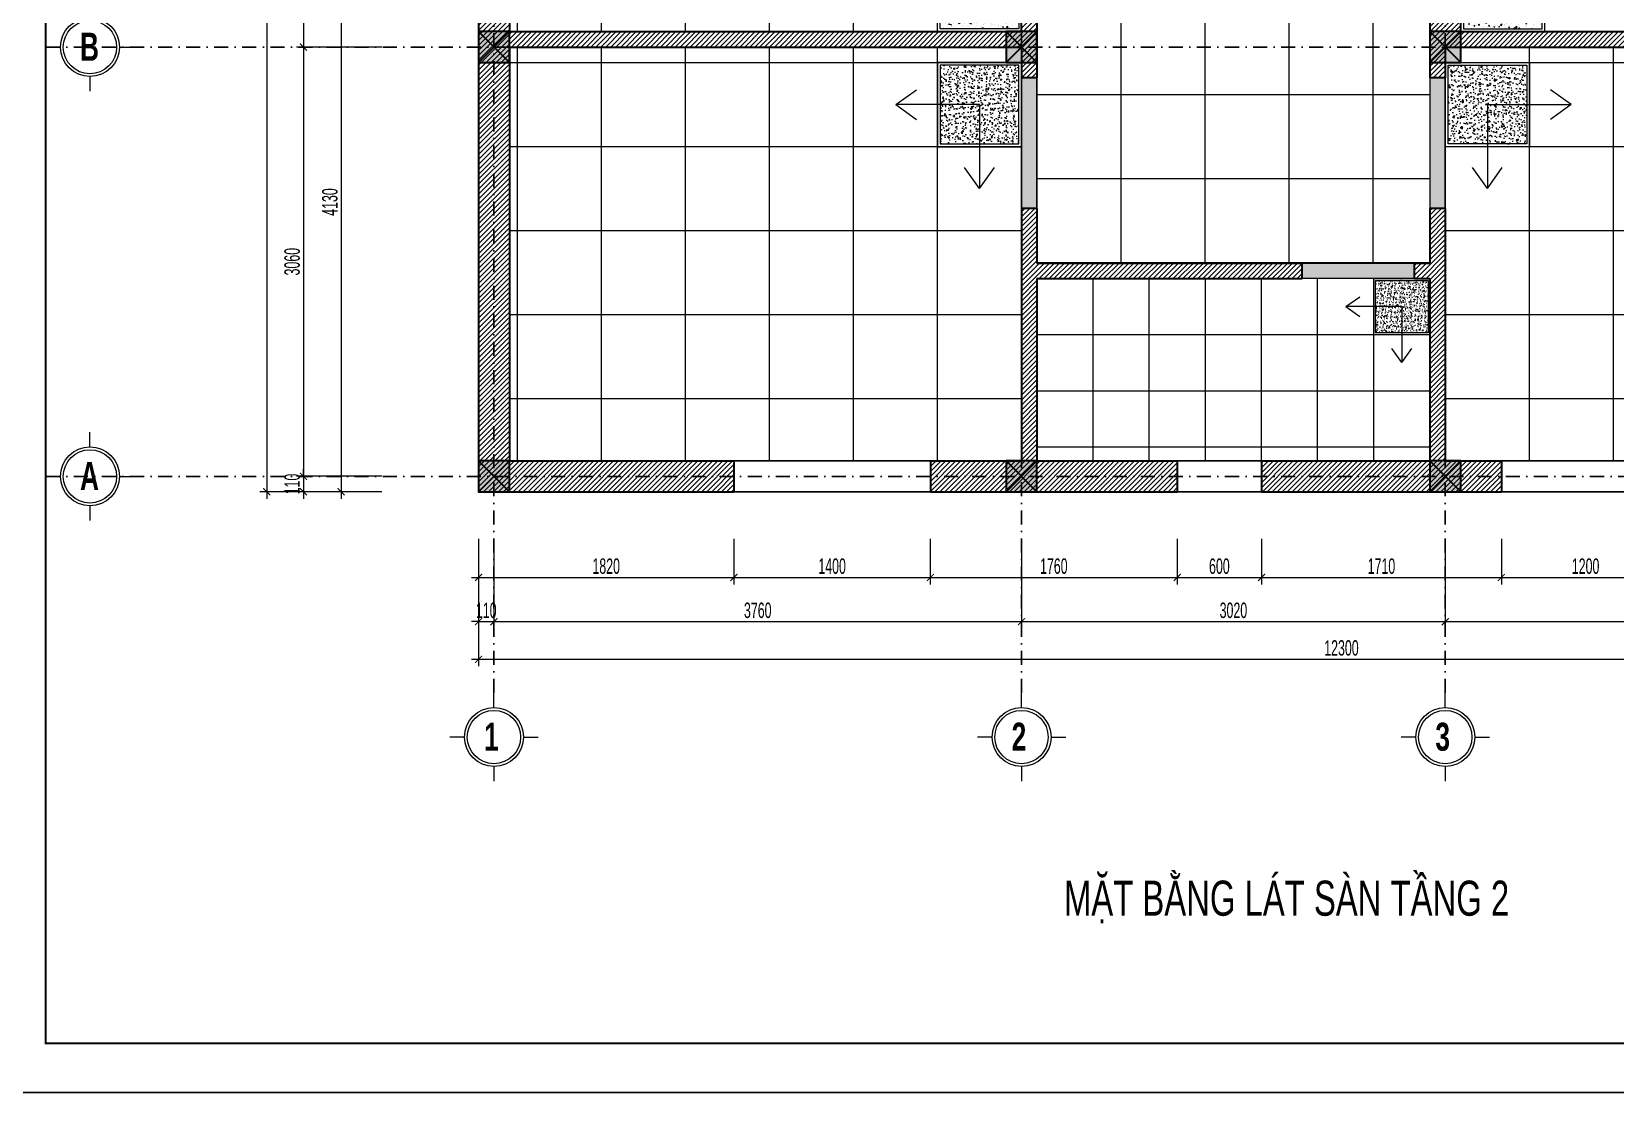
# Model space of a CAD drawing. Header units: inches. Extents: x 274208 to 641690, y -81912 to 129129.
# Drawn here: x 553686 to 564973, y 89217 to 96778 of the extents above; entities that cross this region are included whole.
import ezdxf

# ---------------------------------------------------------------- set-up
doc = ezdxf.new("R2010")
doc.units = ezdxf.units.IN
doc.header["$MEASUREMENT"] = 0
doc.header["$PDMODE"] = 3
doc.linetypes.add('DASHDOT', pattern=[1, 0.5, -0.25, 0, -0.25])
doc.linetypes.add('HIDDEN', pattern=[0.375, 0.25, -0.125])
for name, color, linetype, lineweight in [('01.Cut', 255, 'Continuous', 35), ('03.Manh', 251, 'Continuous', 13), ('05.Text', 253, 'Continuous', 18), ('06.betong', 2, 'Continuous', 35), ('08.Dim', 156, 'Continuous', 15), ('09.Hatch', 250, 'Continuous', 5), ('11.Khung bo', 32, 'Continuous', 50), ('12.Khung', 36, 'Continuous', 25)]:
    doc.layers.add(name, color=color, linetype=linetype, lineweight=lineweight)
doc.layers.add('NET VUA', color=143, linetype='Continuous')
doc.layers.add('TRUC', color=250, linetype='DASHDOT')
doc.layers.add('Tpl_Bound', color=1, linetype='Continuous', plot=False)
doc.styles.add('AVANTHB', font='')
doc.styles.add('TT5_Ghi chu 1', font='', dxfattribs={"width": 0.7, "height": 240})
doc.styles.add('TT5_Text Dim', font='hoatbif.shx', dxfattribs={"width": 0.6})
doc.styles.get('AVANTHB').set_extended_font_data('.VnAvantH', bold=True)
doc.styles.get('TT5_Ghi chu 1').set_extended_font_data('.VnBlackH')
doc.dimstyles.new('TT5_Dim 1-50', dxfattribs={"dimscale": 50, "dimtxt": 2.2, "dimasz": 1, "dimexe": 1, "dimexo": 0.5, "dimgap": 0.5, "dimtad": 1, "dimdec": 0, "dimzin": 0, "dimdsep": 46, "dimtxsty": 'TT5_Text Dim', "dimblk": 'ARCHTICK', "dimcen": 0, "dimdle": 1, "dimclrd": 256, "dimclre": 256, "dimclrt": 1, "dimadec": 0, "dimazin": 0, "dimtfac": 0.015, "dimtdec": 0, "dimtix": 1, "dimtmove": 2, "dimatfit": 3, "dimldrblk": 'DOT', "dimfxl": 1, "dimtolj": 1, "dimtzin": 0, "dimlwd": -1, "dimlwe": -1, "dimarcsym": 1})

# ---------------------------------------------------------------- blocks, each defined once
blk = doc.blocks.new('100')
at = {"layer": '11.Khung bo', "const_width": 26.7}
blk.add_lwpolyline([(1860913, -945240), (1860913, -916940), (1896063, -916940), (1896063, -945240)], close=True, dxfattribs=at)
at = {"layer": '12.Khung', "color": 1}
blk.add_lwpolyline([(1901579, -945940), (1901579, -916240), (1859580, -916240), (1859580, -945940)], close=True, dxfattribs=at)
blk = doc.blocks.new('\xad3yjrtuktyl')
at = {"layer": '06.betong'}
blk.add_hatch(color=0, dxfattribs=at).paths.add_polyline_path([(-110, -110), (110, -110), (110, 110), (-110, 110)])
at = {"layer": '06.betong', "color": 0}
for p, q in [((-110, 110), (110, -110)), ((-110, -110), (110, 110))]:
    blk.add_line(p, q, dxfattribs=at)
blk.add_lwpolyline([(-110, -110), (110, -110), (110, 110), (-110, 110)], close=True, dxfattribs=at)
blk = doc.blocks.new('DANHTRUC')
for p, q in [((980383, -947347), (980383, -947137)), ((979963, -947767), (979753, -947767)), ((980803, -947767), (981013, -947767)), ((980383, -948187), (980383, -948397))]:
    blk.add_line(p, q)
for radius in [420, 380]:
    blk.add_circle((980383, -947767), radius)
blk = doc.blocks.new('_ARCHTICK')
at = {"color": 0, "linetype": 'ByBlock', "const_width": 0.15}
blk.add_lwpolyline([(-0.5, -0.5), (0.5, 0.5)], dxfattribs=at)
blk = doc.blocks.new('*D617')
at = {"layer": '08.Dim', "transparency": 16777216}
for p, q in [((556183, 97628), (555842, 97628)), ((555892, 97678), (555892, 93448)), ((556183, 93498), (555842, 93498))]:
    blk.add_line(p, q, dxfattribs=at)
at = {"layer": 'Defpoints', "color": 0, "transparency": 16777216}
for p in [(556208, 97628), (555892, 93498), (556208, 93498)]:
    blk.add_point(p, dxfattribs=at)
at = {"layer": '08.Dim', "transparency": 16777216, "xscale": 50, "yscale": 50, "zscale": 50}
for p, rotation in [((555892, 97628), 90), ((555892, 93498), 270)]:
    blk.add_blockref('_ARCHTICK', p, dxfattribs=dict(at, rotation=rotation))
at = {"layer": '08.Dim', "color": 1, "transparency": 16777216, "insert": (555812, 95563), "char_height": 110, "attachment_point": 5, "rotation": 90, "style": 'TT5_Text Dim'}
blk.add_mtext('\\A1;4130', dxfattribs=at)
blk = doc.blocks.new('_DOT')
at = {"color": 1, "linetype": 'ByBlock'}
blk.add_line((-0.5, 0), (-1, 0), dxfattribs=at)
at = {"color": 1, "linetype": 'ByBlock', "const_width": 0.5}
blk.add_lwpolyline([(-0.25, 0, 1), (0.25, 0, 1)], format="xyb", close=True, dxfattribs=at)
blk = doc.blocks.new('*D619')
at = {"layer": '08.Dim', "transparency": 16777216}
for p, q in [((556183, 100388), (555573, 100388)), ((555623, 100438), (555623, 96618)), ((556183, 96668), (555573, 96668))]:
    blk.add_line(p, q, dxfattribs=at)
at = {"layer": 'Defpoints', "color": 0, "transparency": 16777216}
for p in [(556208, 100388), (555623, 96668), (556208, 96668)]:
    blk.add_point(p, dxfattribs=at)
at = {"layer": '08.Dim', "transparency": 16777216, "xscale": 50, "yscale": 50, "zscale": 50}
for p, rotation in [((555623, 100388), 90), ((555623, 96668), 270)]:
    blk.add_blockref('_ARCHTICK', p, dxfattribs=dict(at, rotation=rotation))
at = {"layer": '08.Dim', "color": 1, "transparency": 16777216, "insert": (555543, 98528), "char_height": 110, "attachment_point": 5, "rotation": 90, "style": 'TT5_Text Dim'}
blk.add_mtext('\\A1;3720', dxfattribs=at)
blk = doc.blocks.new('*D620')
at = {"layer": '08.Dim', "transparency": 16777216}
for p, q in [((556183, 96668), (555573, 96668)), ((555623, 96718), (555623, 93558)), ((556183, 93608), (555573, 93608))]:
    blk.add_line(p, q, dxfattribs=at)
at = {"layer": 'Defpoints', "color": 0, "transparency": 16777216}
for p in [(556208, 96668), (555623, 93608), (556208, 93608)]:
    blk.add_point(p, dxfattribs=at)
at = {"layer": '08.Dim', "transparency": 16777216, "xscale": 50, "yscale": 50, "zscale": 50}
for p, rotation in [((555623, 96668), 90), ((555623, 93608), 270)]:
    blk.add_blockref('_ARCHTICK', p, dxfattribs=dict(at, rotation=rotation))
at = {"layer": '08.Dim', "color": 1, "transparency": 16777216, "insert": (555543, 95138), "char_height": 110, "attachment_point": 5, "rotation": 90, "style": 'TT5_Text Dim'}
blk.add_mtext('\\A1;3060', dxfattribs=at)
blk = doc.blocks.new('*D621')
at = {"layer": '08.Dim', "transparency": 16777216}
for p, q in [((556183, 93608), (555573, 93608)), ((555623, 93608), (555623, 93658)), ((555623, 93608), (555623, 93498)), ((556183, 93498), (555573, 93498)), ((555623, 93498), (555623, 93448))]:
    blk.add_line(p, q, dxfattribs=at)
at = {"layer": 'Defpoints', "color": 0, "transparency": 16777216}
for p in [(556208, 93608), (555623, 93498), (556208, 93498)]:
    blk.add_point(p, dxfattribs=at)
at = {"layer": '08.Dim', "transparency": 16777216, "xscale": 50, "yscale": 50, "zscale": 50}
for p, rotation in [((555623, 93608), 270), ((555623, 93498), 90)]:
    blk.add_blockref('_ARCHTICK', p, dxfattribs=dict(at, rotation=rotation))
at = {"layer": '08.Dim', "color": 1, "transparency": 16777216, "insert": (555543, 93553), "char_height": 110, "attachment_point": 5, "rotation": 90, "style": 'TT5_Text Dim'}
blk.add_mtext('\\A1;110', dxfattribs=at)
blk = doc.blocks.new('*D622')
at = {"layer": '08.Dim', "transparency": 16777216}
for p, q in [((556183, 100498), (555312, 100498)), ((555362, 100548), (555362, 93448)), ((556183, 93498), (555312, 93498))]:
    blk.add_line(p, q, dxfattribs=at)
at = {"layer": 'Defpoints', "color": 0, "transparency": 16777216}
for p in [(556208, 100498), (555362, 93498), (556208, 93498)]:
    blk.add_point(p, dxfattribs=at)
at = {"layer": '08.Dim', "transparency": 16777216, "xscale": 50, "yscale": 50, "zscale": 50}
for p, rotation in [((555362, 100498), 90), ((555362, 93498), 270)]:
    blk.add_blockref('_ARCHTICK', p, dxfattribs=dict(at, rotation=rotation))
at = {"layer": '08.Dim', "color": 1, "transparency": 16777216, "insert": (555282, 96998), "char_height": 110, "attachment_point": 5, "rotation": 90, "style": 'TT5_Text Dim'}
blk.add_mtext('\\A1;7000', dxfattribs=at)
blk = doc.blocks.new('*D623')
at = {"layer": '08.Dim', "transparency": 16777216}
for p, q in [((556871, 93162), (556871, 92837)), ((558691, 93162), (558691, 92837)), ((556821, 92887), (558741, 92887))]:
    blk.add_line(p, q, dxfattribs=at)
at = {"layer": 'Defpoints', "color": 0, "transparency": 16777216}
for p in [(556871, 93187), (558691, 93187), (558691, 92887)]:
    blk.add_point(p, dxfattribs=at)
at = {"layer": '08.Dim', "transparency": 16777216, "xscale": 50, "yscale": 50, "zscale": 50, "rotation": 180}
blk.add_blockref('_ARCHTICK', (556871, 92887), dxfattribs=at)
at = {"layer": '08.Dim', "transparency": 16777216, "xscale": 50, "yscale": 50, "zscale": 50}
blk.add_blockref('_ARCHTICK', (558691, 92887), dxfattribs=at)
at = {"layer": '08.Dim', "color": 1, "transparency": 16777216, "insert": (557781, 92967), "char_height": 110, "attachment_point": 5, "style": 'TT5_Text Dim'}
blk.add_mtext('\\A1;1820', dxfattribs=at)
blk = doc.blocks.new('*D624')
at = {"layer": '08.Dim', "transparency": 16777216}
for p, q in [((558691, 93162), (558691, 92837)), ((560091, 93162), (560091, 92837)), ((558641, 92887), (560141, 92887))]:
    blk.add_line(p, q, dxfattribs=at)
at = {"layer": 'Defpoints', "color": 0, "transparency": 16777216}
for p in [(558691, 93187), (560091, 93187), (560091, 92887)]:
    blk.add_point(p, dxfattribs=at)
at = {"layer": '08.Dim', "transparency": 16777216, "xscale": 50, "yscale": 50, "zscale": 50, "rotation": 180}
blk.add_blockref('_ARCHTICK', (558691, 92887), dxfattribs=at)
at = {"layer": '08.Dim', "transparency": 16777216, "xscale": 50, "yscale": 50, "zscale": 50}
blk.add_blockref('_ARCHTICK', (560091, 92887), dxfattribs=at)
at = {"layer": '08.Dim', "color": 1, "transparency": 16777216, "insert": (559391, 92967), "char_height": 110, "attachment_point": 5, "style": 'TT5_Text Dim'}
blk.add_mtext('\\A1;1400', dxfattribs=at)
blk = doc.blocks.new('*D625')
at = {"layer": '08.Dim', "transparency": 16777216}
for p, q in [((560091, 93162), (560091, 92837)), ((561851, 93162), (561851, 92837)), ((560041, 92887), (561901, 92887))]:
    blk.add_line(p, q, dxfattribs=at)
at = {"layer": 'Defpoints', "color": 0, "transparency": 16777216}
for p in [(560091, 93187), (561851, 93187), (561851, 92887)]:
    blk.add_point(p, dxfattribs=at)
at = {"layer": '08.Dim', "transparency": 16777216, "xscale": 50, "yscale": 50, "zscale": 50, "rotation": 180}
blk.add_blockref('_ARCHTICK', (560091, 92887), dxfattribs=at)
at = {"layer": '08.Dim', "transparency": 16777216, "xscale": 50, "yscale": 50, "zscale": 50}
blk.add_blockref('_ARCHTICK', (561851, 92887), dxfattribs=at)
at = {"layer": '08.Dim', "color": 1, "transparency": 16777216, "insert": (560971, 92967), "char_height": 110, "attachment_point": 5, "style": 'TT5_Text Dim'}
blk.add_mtext('\\A1;1760', dxfattribs=at)
blk = doc.blocks.new('*D626')
at = {"layer": '08.Dim', "transparency": 16777216}
for p, q in [((561851, 93162), (561851, 92837)), ((562451, 93162), (562451, 92837)), ((561801, 92887), (562501, 92887))]:
    blk.add_line(p, q, dxfattribs=at)
at = {"layer": 'Defpoints', "color": 0, "transparency": 16777216}
for p in [(561851, 93187), (562451, 93187), (562451, 92887)]:
    blk.add_point(p, dxfattribs=at)
at = {"layer": '08.Dim', "transparency": 16777216, "xscale": 50, "yscale": 50, "zscale": 50, "rotation": 180}
blk.add_blockref('_ARCHTICK', (561851, 92887), dxfattribs=at)
at = {"layer": '08.Dim', "transparency": 16777216, "xscale": 50, "yscale": 50, "zscale": 50}
blk.add_blockref('_ARCHTICK', (562451, 92887), dxfattribs=at)
at = {"layer": '08.Dim', "color": 1, "transparency": 16777216, "insert": (562151, 92967), "char_height": 110, "attachment_point": 5, "style": 'TT5_Text Dim'}
blk.add_mtext('\\A1;600', dxfattribs=at)
blk = doc.blocks.new('*D627')
at = {"layer": '08.Dim', "transparency": 16777216}
for p, q in [((562451, 93162), (562451, 92837)), ((564161, 93162), (564161, 92837)), ((562401, 92887), (564211, 92887))]:
    blk.add_line(p, q, dxfattribs=at)
at = {"layer": 'Defpoints', "color": 0, "transparency": 16777216}
for p in [(562451, 93187), (564161, 93187), (564161, 92887)]:
    blk.add_point(p, dxfattribs=at)
at = {"layer": '08.Dim', "transparency": 16777216, "xscale": 50, "yscale": 50, "zscale": 50, "rotation": 180}
blk.add_blockref('_ARCHTICK', (562451, 92887), dxfattribs=at)
at = {"layer": '08.Dim', "transparency": 16777216, "xscale": 50, "yscale": 50, "zscale": 50}
blk.add_blockref('_ARCHTICK', (564161, 92887), dxfattribs=at)
at = {"layer": '08.Dim', "color": 1, "transparency": 16777216, "insert": (563306, 92967), "char_height": 110, "attachment_point": 5, "style": 'TT5_Text Dim'}
blk.add_mtext('\\A1;1710', dxfattribs=at)
blk = doc.blocks.new('*D628')
at = {"layer": '08.Dim', "transparency": 16777216}
for p, q in [((564161, 93162), (564161, 92837)), ((565361, 93162), (565361, 92837)), ((564111, 92887), (565411, 92887))]:
    blk.add_line(p, q, dxfattribs=at)
at = {"layer": 'Defpoints', "color": 0, "transparency": 16777216}
for p in [(564161, 93187), (565361, 93187), (565361, 92887)]:
    blk.add_point(p, dxfattribs=at)
at = {"layer": '08.Dim', "transparency": 16777216, "xscale": 50, "yscale": 50, "zscale": 50, "rotation": 180}
blk.add_blockref('_ARCHTICK', (564161, 92887), dxfattribs=at)
at = {"layer": '08.Dim', "transparency": 16777216, "xscale": 50, "yscale": 50, "zscale": 50}
blk.add_blockref('_ARCHTICK', (565361, 92887), dxfattribs=at)
at = {"layer": '08.Dim', "color": 1, "transparency": 16777216, "insert": (564761, 92967), "char_height": 110, "attachment_point": 5, "style": 'TT5_Text Dim'}
blk.add_mtext('\\A1;1200', dxfattribs=at)
blk = doc.blocks.new('*D630')
at = {"layer": '08.Dim', "transparency": 16777216}
for p, q in [((556871, 93162), (556871, 92522)), ((556981, 93162), (556981, 92522)), ((556871, 92572), (556821, 92572)), ((556871, 92572), (556981, 92572)), ((556981, 92572), (557031, 92572))]:
    blk.add_line(p, q, dxfattribs=at)
at = {"layer": 'Defpoints', "color": 0, "transparency": 16777216}
for p in [(556871, 93187), (556981, 93187), (556981, 92572)]:
    blk.add_point(p, dxfattribs=at)
at = {"layer": '08.Dim', "transparency": 16777216, "xscale": 50, "yscale": 50, "zscale": 50}
blk.add_blockref('_ARCHTICK', (556871, 92572), dxfattribs=at)
at = {"layer": '08.Dim', "transparency": 16777216, "xscale": 50, "yscale": 50, "zscale": 50, "rotation": 180}
blk.add_blockref('_ARCHTICK', (556981, 92572), dxfattribs=at)
at = {"layer": '08.Dim', "color": 1, "transparency": 16777216, "insert": (556926, 92652), "char_height": 110, "attachment_point": 5, "style": 'TT5_Text Dim'}
blk.add_mtext('\\A1;110', dxfattribs=at)
blk = doc.blocks.new('*D631')
at = {"layer": '08.Dim', "transparency": 16777216}
for p, q in [((556981, 93162), (556981, 92522)), ((560741, 93162), (560741, 92522)), ((556931, 92572), (560791, 92572))]:
    blk.add_line(p, q, dxfattribs=at)
at = {"layer": 'Defpoints', "color": 0, "transparency": 16777216}
for p in [(556981, 93187), (560741, 93187), (560741, 92572)]:
    blk.add_point(p, dxfattribs=at)
at = {"layer": '08.Dim', "transparency": 16777216, "xscale": 50, "yscale": 50, "zscale": 50, "rotation": 180}
blk.add_blockref('_ARCHTICK', (556981, 92572), dxfattribs=at)
at = {"layer": '08.Dim', "transparency": 16777216, "xscale": 50, "yscale": 50, "zscale": 50}
blk.add_blockref('_ARCHTICK', (560741, 92572), dxfattribs=at)
at = {"layer": '08.Dim', "color": 1, "transparency": 16777216, "insert": (558861, 92652), "char_height": 110, "attachment_point": 5, "style": 'TT5_Text Dim'}
blk.add_mtext('\\A1;3760', dxfattribs=at)
blk = doc.blocks.new('*D632')
at = {"layer": '08.Dim', "transparency": 16777216}
for p, q in [((560741, 93162), (560741, 92522)), ((563761, 93162), (563761, 92522)), ((560691, 92572), (563811, 92572))]:
    blk.add_line(p, q, dxfattribs=at)
at = {"layer": 'Defpoints', "color": 0, "transparency": 16777216}
for p in [(560741, 93187), (563761, 93187), (563761, 92572)]:
    blk.add_point(p, dxfattribs=at)
at = {"layer": '08.Dim', "transparency": 16777216, "xscale": 50, "yscale": 50, "zscale": 50, "rotation": 180}
blk.add_blockref('_ARCHTICK', (560741, 92572), dxfattribs=at)
at = {"layer": '08.Dim', "transparency": 16777216, "xscale": 50, "yscale": 50, "zscale": 50}
blk.add_blockref('_ARCHTICK', (563761, 92572), dxfattribs=at)
at = {"layer": '08.Dim', "color": 1, "transparency": 16777216, "insert": (562251, 92652), "char_height": 110, "attachment_point": 5, "style": 'TT5_Text Dim'}
blk.add_mtext('\\A1;3020', dxfattribs=at)
blk = doc.blocks.new('*D633')
at = {"layer": '08.Dim', "transparency": 16777216}
for p, q in [((563761, 93162), (563761, 92522)), ((568261, 93162), (568261, 92522)), ((563711, 92572), (568311, 92572))]:
    blk.add_line(p, q, dxfattribs=at)
at = {"layer": 'Defpoints', "color": 0, "transparency": 16777216}
for p in [(563761, 93187), (568261, 93187), (568261, 92572)]:
    blk.add_point(p, dxfattribs=at)
at = {"layer": '08.Dim', "transparency": 16777216, "xscale": 50, "yscale": 50, "zscale": 50, "rotation": 180}
blk.add_blockref('_ARCHTICK', (563761, 92572), dxfattribs=at)
at = {"layer": '08.Dim', "transparency": 16777216, "xscale": 50, "yscale": 50, "zscale": 50}
blk.add_blockref('_ARCHTICK', (568261, 92572), dxfattribs=at)
at = {"layer": '08.Dim', "color": 1, "transparency": 16777216, "insert": (566011, 92652), "char_height": 110, "attachment_point": 5, "style": 'TT5_Text Dim'}
blk.add_mtext('\\A1;4500', dxfattribs=at)
blk = doc.blocks.new('*D635')
at = {"layer": '08.Dim', "transparency": 16777216}
for p, q in [((556871, 93162), (556871, 92254)), ((569171, 93162), (569171, 92254)), ((556821, 92304), (569221, 92304))]:
    blk.add_line(p, q, dxfattribs=at)
at = {"layer": 'Defpoints', "color": 0, "transparency": 16777216}
for p in [(556871, 93187), (569171, 93187), (569171, 92304)]:
    blk.add_point(p, dxfattribs=at)
at = {"layer": '08.Dim', "transparency": 16777216, "xscale": 50, "yscale": 50, "zscale": 50, "rotation": 180}
blk.add_blockref('_ARCHTICK', (556871, 92304), dxfattribs=at)
at = {"layer": '08.Dim', "transparency": 16777216, "xscale": 50, "yscale": 50, "zscale": 50}
blk.add_blockref('_ARCHTICK', (569171, 92304), dxfattribs=at)
at = {"layer": '08.Dim', "color": 1, "transparency": 16777216, "insert": (563021, 92384), "char_height": 110, "attachment_point": 5, "style": 'TT5_Text Dim'}
blk.add_mtext('\\A1;12300', dxfattribs=at)
blk = doc.blocks.new('jhgfyhtfhdfdf')
at = {"layer": '09.Hatch'}
h = blk.add_hatch(dxfattribs=at)
h.set_pattern_fill('AR-CONC', color=256, scale=10, double=1)
h.set_pattern_definition([(50, (-155818.35, 46424.25), (71.726018, -6.275213), [7.5, -82.5]), (355, (-155818.35, 46424.25), (-13.875133, 75.219213), [6, -66]), (100.451444, (-155812.375, 46423.73), (57.850885, 68.944), [6.37402, -70.11421]), (46.1842, (-155818.35, 46444.25), (106.724133, -16.55193), [11.25, -123.75]), (96.635635, (-155809.46, 46442.87), (93.466195, 97.41186), [9.561034, -105.171376]), (351.184164, (-155818.35, 46444.25), (93.466195, 97.41186), [9, -99]), (21, (-155808.35, 46439.25), (59.690705, -40.26189), [7.5, -82.5]), (326, (-155808.35, 46439.25), (24.331533, 72.515005), [6, -66]), (71.451445, (-155803.38, 46435.896), (84.022238, 32.253115), [6.37402, -70.11421]), (37.5, (-155818.352, 46424.25), (1.2159855, 33.2893854), [0, -65.2, 0, -67, 0, -66.25]), (7.5, (-155818.352, 46424.25), (26.306954, 39.441171), [0, -38.2, 0, -63.7, 0, -25.25]), (327.5, (-155840.652, 46424.25), (53.3822436, -2.255487), [0, -25, 0, -78, 0, -103.5]), (317.5, (-155850.65, 46424.25), (58.318617, 10.010498), [0, -32.5, 0, -51.8, 0, -73.5])])
h.paths.add_polyline_path([(-280, -280), (280, -280), (280, 280), (-280, 280)])
at = {"layer": '09.Hatch', "color": 1}
for p, q in [((0, 597), (-106, 449)), ((0, 0), (0, 597)), ((0, 597), (106, 449)), ((0, 0), (597, 0)), ((597, 0), (449, 106)), ((597, 0), (449, -106))]:
    blk.add_line(p, q, dxfattribs=at)
at = {"layer": '09.Hatch'}
blk.add_lwpolyline([(-300, -300), (300, -300), (300, 300), (-300, 300)], close=True, dxfattribs=at)
at = {"layer": '09.Hatch', "color": 1}
blk.add_lwpolyline([(-280, -280), (280, -280), (280, 280), (-280, 280)], close=True, dxfattribs=at)

msp = doc.modelspace()

# ---------------------------------------------------------------- hatches: boundary and pattern name
at = {"layer": '09.Hatch'}
h = msp.add_hatch(dxfattribs=at)
h.set_pattern_fill('ANSI31', color=256, scale=200)
h.set_pattern_definition([(45, (556871.196, 93497.585), (-17.67767, 17.67767), [])])
h.paths.add_polyline_path([(557091.2, 100277.6), (558641.2, 100277.6), (560741.2, 100277.6), (560741.2, 97817.6), (560851.2, 97817.6), (560851.2, 100277.6), (561351.2, 100277.6), (563651.2, 100277.6), (563651.2, 97817.6), (563871.2, 97817.6), (563871.2, 100277.6), (566931.2, 100277.6), (566931.2, 100027.6), (567151.2, 100027.6), (567151.2, 100497.6), (561351.2, 100497.6), (558641.2, 100497.6), (556871.2, 100497.6), (556871.2, 99427.6), (557091.2, 99427.6)])
h.paths.add_polyline_path([(557091.2, 96667.6), (560741.2, 96667.6), (560741.2, 96447.6), (560851.2, 96447.6), (560851.2, 96777.6), (560851.2, 96887.6), (560741.2, 96887.6), (560741.2, 96777.6), (557091.2, 96777.6), (557091.2, 97627.6), (556871.2, 97627.6), (556871.2, 94857.6), (556871.2, 93497.6), (558691.2, 93497.6), (558691.2, 93717.6), (557091.2, 93717.6), (557091.2, 94857.6)])
h.paths.add_polyline_path([(560741.2, 93717.6), (560091.2, 93717.6), (560091.2, 93497.6), (561851.2, 93497.6), (561851.2, 93717.6), (560851.2, 93717.6), (560851.2, 95017.6), (562741.2, 95017.6), (562741.2, 95127.6), (560851.2, 95127.6), (560851.2, 95517.6), (560741.2, 95517.6)])
h.paths.add_polyline_path([(564161.2, 93497.6), (564161.2, 93717.6), (563761.2, 93717.6), (563761.2, 95517.6), (563651.2, 95517.6), (563651.2, 95127.6), (563541.2, 95127.6), (563541.2, 95017.6), (563651.2, 95017.6), (563651.2, 93717.6), (562451.2, 93717.6), (562451.2, 93497.6)])
h.paths.add_polyline_path([(565361.2, 93717.6), (565361.2, 93497.6), (568871.2, 93497.6), (569171.2, 93497.6), (569171.2, 93717.6), (568871.2, 93717.6), (568871.2, 94717.6), (568981.2, 94717.6), (568981.2, 95117.6), (568651.2, 95117.6), (568651.2, 93717.6)])
h.paths.add_polyline_path([(567151.2, 96777.6), (567151.2, 97027.6), (566931.2, 97027.6), (566931.2, 96777.6), (563871.2, 96777.6), (563871.2, 96887.6), (563651.2, 96887.6), (563651.2, 96777.6), (563651.2, 96447.6), (563761.2, 96447.6), (563761.2, 96667.6), (566931.2, 96667.6), (566931.2, 96557.6), (568651.2, 96557.6), (568871.2, 96557.6), (568871.2, 96777.6), (567871.2, 96777.6)])
at = {"layer": '09.Hatch', "linetype": 'HIDDEN'}
h = msp.add_hatch(dxfattribs=at)
h.set_pattern_fill('NET', color=256, scale=4790, style=0)
h.set_pattern_definition([(0, (560141.2, 97377.6), (0, 598.75), []), (90, (560141.2, 97377.6), (-598.75, 4e-14), [])])
h.paths.add_polyline_path([(557091.2, 100277.6), (560741.2, 100277.6), (560741.2, 96777.6), (557091.2, 96777.6)])
h = msp.add_hatch(dxfattribs=at)
h.set_pattern_fill('NET', color=256, scale=4790, style=0)
h.set_pattern_definition([(0, (564471.2, 97377.6), (0, 598.75), []), (90, (564471.2, 97377.6), (-598.75, 4e-14), [])])
h.paths.add_polyline_path([(563871.2, 100277.6), (566931.2, 100277.6), (566931.2, 96777.6), (563871.2, 96777.6)])
at = {"layer": '09.Hatch'}
h = msp.add_hatch(dxfattribs=at)
h.set_pattern_fill('AR-CONC', color=256, scale=30, style=0)
h.set_pattern_definition([(50, (560741.2, 95017.58), (215.178, -18.8256), [22.5, -247.5]), (355, (560741.2, 95017.58), (-41.6254, 225.6576), [18, -198]), (100.4514, (560759.13, 95016.02), (173.5527, 206.832), [19.122, -210.3426]), (46.1842, (560741.2, 95077.58), (320.172, -49.656), [33.75, -371.25]), (96.6356, (560767.88, 95073.45), (280.399, 292.236), [28.683, -315.514]), (351.184, (560741.2, 95077.6), (280.399, 292.236), [27, -297]), (21, (560771.2, 95062.58), (179.072, -120.7857), [22.5, -247.5]), (326, (560771.2, 95062.58), (72.9946, 217.545), [18, -198]), (71.4514, (560786.12, 95052.52), (252.0667, 96.7593), [19.122, -210.3426]), (37.5, (560741.2, 95017.585), (3.64796, 99.86816), [0, -195.6, 0, -201, 0, -198.75]), (7.5, (560741.2, 95017.58), (78.9209, 118.3235), [0, -114.6, 0, -191.1, 0, -75.75]), (327.5, (560674.3, 95017.585), (160.1467, -6.7665), [0, -75, 0, -234, 0, -310.5]), (317.5, (560644.3, 95017.58), (174.9559, 30.0315), [0, -97.5, 0, -155.4, 0, -220.5])])
h.paths.add_polyline_path([(560741.2, 96887.6), (560851.2, 96887.6), (560851.2, 97817.6), (560741.2, 97817.6)])
h.paths.add_polyline_path([(560741.2, 95517.6), (560851.2, 95517.6), (560851.2, 96447.6), (560741.2, 96447.6)])
h.paths.add_polyline_path([(562741.2, 95127.6), (563541.2, 95127.6), (563541.2, 95017.6), (562741.2, 95017.6)])
h.paths.add_polyline_path([(563651.2, 95517.6), (563761.2, 95517.6), (563761.2, 96447.6), (563651.2, 96447.6)])
h.paths.add_polyline_path([(563651.2, 96887.6), (563871.2, 96887.6), (563871.2, 97817.6), (563651.2, 97817.6)])
h.paths.add_polyline_path([(566931.2, 100027.6), (567151.2, 100027.6), (567151.2, 97027.6), (566931.2, 97027.6)])
at = {"layer": '09.Hatch', "linetype": 'HIDDEN'}
h = msp.add_hatch(dxfattribs=at)
h.set_pattern_fill('NET', color=256, scale=4790, style=0)
h.set_pattern_definition([(0, (561451.2, 97527.6), (0, 598.75), []), (90, (561451.2, 97527.6), (-598.75, 4e-14), [])])
h.paths.add_polyline_path([(560851.2, 95127.6), (560851.2, 98127.6), (561691.2, 98127.6), (561691.2, 98067.6), (563651.2, 98067.6), (563651.2, 95127.6)])
h = msp.add_hatch(dxfattribs=at)
h.set_pattern_fill('NET', color=256, scale=4790, style=0)
h.set_pattern_definition([(0, (560141.2, 95957.6), (0, 598.75), []), (90, (560141.2, 95957.6), (-598.75, 4e-14), [])])
h.paths.add_polyline_path([(557091.2, 93717.6), (557091.2, 96667.6), (560631.2, 96667.6), (560631.2, 96557.6), (560741.2, 96557.6), (560741.2, 93717.6)])
h = msp.add_hatch(dxfattribs=at)
h.set_pattern_fill('NET', color=256, scale=4790, style=0)
h.set_pattern_definition([(0, (564361.2, 95957.6), (0, 598.75), []), (90, (564361.2, 95957.6), (-598.75, 4e-14), [])])
h.paths.add_polyline_path([(563761.2, 93717.6), (563761.2, 96557.6), (563871.2, 96557.6), (563871.2, 96667.6), (566931.2, 96667.6), (566931.2, 96557.6), (568651.2, 96557.6), (568651.2, 93717.6)])
h = msp.add_hatch(dxfattribs=at)
h.set_pattern_fill('NET', color=256, scale=3200, style=0)
h.set_pattern_definition([(0, (563251.2, 94617.6), (0, 400), []), (90, (563251.2, 94617.6), (-400, 2e-14), [])])
h.paths.add_polyline_path([(560851.2, 95017.6), (563651.2, 95017.6), (563651.2, 93717.6), (560851.2, 93717.6)])

# ---------------------------------------------------------------- linework, layer by layer
at = {"layer": '01.Cut'}
for p, q in [((557091.2, 97627.6), (557091.2, 96777.6)), ((557091.2, 96777.6), (560741.2, 96777.6)), ((560851.2, 96777.6), (560851.2, 96447.6)), ((563651.2, 96777.6), (563651.2, 96447.6)), ((563871.2, 96777.6), (566931.2, 96777.6)), ((557091.2, 96667.6), (557091.2, 94857.6)), ((557091.2, 96667.6), (560741.2, 96667.6)), ((560741.2, 96667.6), (560741.2, 96447.6)), ((563761.2, 96667.6), (566931.2, 96667.6)), ((563761.2, 96667.6), (563761.2, 96447.6)), ((560851.2, 96447.6), (560741.2, 96447.6)), ((563761.2, 96447.6), (563651.2, 96447.6)), ((560741.2, 95517.6), (560741.2, 93717.6)), ((560851.2, 95517.6), (560741.2, 95517.6)), ((560851.2, 95517.6), (560851.2, 95127.6)), ((563651.2, 95517.6), (563651.2, 95127.6)), ((563761.2, 95517.6), (563651.2, 95517.6)), ((563761.2, 95517.6), (563761.2, 93717.6)), ((560851.2, 95127.6), (562741.2, 95127.6)), ((562741.2, 95017.6), (562741.2, 95127.6)), ((563541.2, 95127.6), (563651.2, 95127.6)), ((563541.2, 95017.6), (563541.2, 95127.6)), ((560851.2, 95017.6), (560851.2, 93717.6)), ((560851.2, 95017.6), (562741.2, 95017.6)), ((563541.2, 95017.6), (563651.2, 95017.6)), ((563651.2, 95017.6), (563651.2, 93717.6)), ((557091.2, 94857.6), (557091.2, 93717.6)), ((557091.2, 93717.6), (558691.2, 93717.6)), ((558691.2, 93717.6), (558691.2, 93497.6)), ((560091.2, 93717.6), (560741.2, 93717.6)), ((560091.2, 93717.6), (560091.2, 93497.6)), ((560851.2, 93717.6), (561851.2, 93717.6)), ((561851.2, 93717.6), (561851.2, 93497.6)), ((562451.2, 93717.6), (563651.2, 93717.6)), ((562451.2, 93717.6), (562451.2, 93497.6)), ((563761.2, 93717.6), (564161.2, 93717.6)), ((564161.2, 93717.6), (564161.2, 93497.6))]:
    msp.add_line(p, q, dxfattribs=at)
for points in [[(556871.2, 97627.6), (556871.2, 94857.6)], [(560741.2, 96777.6), (560741.2, 96887.6), (560851.2, 96887.6), (560851.2, 96777.6)], [(563651.2, 96887.6), (563651.2, 96777.6)], [(563871.2, 96777.6), (563871.2, 96887.6)], [(556871.2, 94857.6), (556871.2, 93497.6), (558691.2, 93497.6)], [(560091.2, 93497.6), (561851.2, 93497.6)], [(562451.2, 93497.6), (564161.2, 93497.6)]]:
    msp.add_lwpolyline(points, dxfattribs=at)
at = {"layer": '03.Manh', "ltscale": 200}
for points in [[(560741.2, 95517.6), (560851.2, 95517.6), (560851.2, 96447.6), (560741.2, 96447.6)], [(563651.2, 95517.6), (563761.2, 95517.6), (563761.2, 96447.6), (563651.2, 96447.6)], [(562741.2, 95127.6), (563541.2, 95127.6), (563541.2, 95017.6), (562741.2, 95017.6)]]:
    msp.add_lwpolyline(points, close=True, dxfattribs=at)
at = {"layer": 'NET VUA'}
for points in [[(558691.2, 93497.6), (560091.2, 93497.6), (560091.2, 93717.6), (558691.2, 93717.6)], [(562451.2, 93497.6), (561851.2, 93497.6), (561851.2, 93717.6), (562451.2, 93717.6)], [(564161.2, 93497.6), (565361.2, 93497.6), (565361.2, 93717.6), (564161.2, 93717.6)]]:
    msp.add_lwpolyline(points, close=True, dxfattribs=at)
at = {"layer": 'Tpl_Bound', "color": 1}
msp.add_lwpolyline([(553120.2, 89216.7), (553120.2, 104066.6), (574120, 104066.6), (574120, 89216.7)], close=True, dxfattribs=at)
at = {"layer": 'TRUC', "ltscale": 200}
for p, q in [((556981.2, 92064.6), (556981.2, 101862.1)), ((560741.2, 92064.6), (560741.2, 101862.1)), ((563761.2, 92064.6), (563761.2, 101862.1)), ((553786.8, 96667.6), (571361.7, 96667.6)), ((553786.8, 93607.6), (571361.7, 93607.6))]:
    msp.add_line(p, q, dxfattribs=at)

# ---------------------------------------------------------------- block references
at = {"layer": '01.Cut'}
for p in [(556981.2, 96667.6), (560741.2, 96667.6), (563761.2, 96667.6), (556981.2, 93607.6), (560741.2, 93607.6), (563761.2, 93607.6)]:
    msp.add_blockref('\xad3yjrtuktyl', p, dxfattribs=at)
at = {"layer": '05.Text', "xscale": 0.5, "yscale": 0.5, "zscale": 0.5}
for name, p in [('100', (-376669.6, 562186.6)), ('DANHTRUC', (63910.2, 570550.9)), ('DANHTRUC', (63910.2, 567490.9)), ('DANHTRUC', (66789.5, 565632.9)), ('DANHTRUC', (70549.5, 565632.9)), ('DANHTRUC', (73569.5, 565632.9))]:
    msp.add_blockref(name, p, dxfattribs=at)
at = {"layer": '09.Hatch', "xscale": -1}
msp.add_blockref('jhgfyhtfhdfdf', (560441.2, 97077.6), dxfattribs=at)
at = {"layer": '09.Hatch'}
msp.add_blockref('jhgfyhtfhdfdf', (564171.2, 97077.6), dxfattribs=at)
at = {"layer": '09.Hatch', "rotation": 180}
msp.add_blockref('jhgfyhtfhdfdf', (560441.2, 96257.6), dxfattribs=at)
at = {"layer": '09.Hatch', "xscale": -1, "rotation": 180}
msp.add_blockref('jhgfyhtfhdfdf', (564061.2, 96257.6), dxfattribs=at)
at = {"layer": '09.Hatch', "xscale": -0.6666666666666666, "yscale": 0.6666666666666666, "zscale": 0.6666666666666666, "rotation": 89.99999999999991}
msp.add_blockref('jhgfyhtfhdfdf', (563451.2, 94817.6), dxfattribs=at)

# ---------------------------------------------------------------- texts
at = {"layer": '05.Text', "width": 0.7}
for s, height, style, p in [('b', 200, 'AVANTHB', (554031, 96569.9)), ('a', 200, 'AVANTHB', (554031, 93509.9)), ('1', 200, 'AVANTHB', (556910.4, 91652)), ('2', 200, 'AVANTHB', (560670.4, 91652)), ('3', 200, 'AVANTHB', (563690.4, 91652)), ('mÆt b»ng L¸T SµN TÇNG 2', 250, 'TT5_Ghi chu 1', (561043.4, 90475.7))]:
    msp.add_text(s, height=height, dxfattribs=dict(at, style=style)).set_placement(p)

# ---------------------------------------------------------------- dimensions: what is measured, and where the dimension line sits
at = {"layer": '08.Dim'}
for base, p1, p2, picture, middle in [((555361.5, 93497.6), (556207.9, 100497.6), (556207.9, 93497.6), '*D622', (555281.5, 96997.6)), ((555623, 96667.6), (556207.9, 100387.6), (556207.9, 96667.6), '*D619', (555543, 98527.6)), ((555892.3, 93497.6), (556207.9, 97627.6), (556207.9, 93497.6), '*D617', (555812.3, 95562.6)), ((555623, 93607.6), (556207.9, 96667.6), (556207.9, 93607.6), '*D620', (555543, 95137.6)), ((555623, 93497.6), (556207.9, 93607.6), (556207.9, 93497.6), '*D621', (555543, 93552.6))]:
    dim = msp.add_linear_dim(base=base, p1=p1, p2=p2, angle=90, dimstyle='TT5_Dim 1-50', dxfattribs=at)
    dim.commit()
    dim.dimension.update_dxf_attribs({"geometry": picture, "text_midpoint": middle})
for base, p1, p2, picture, middle in [((556981.2, 92571.6), (556871.2, 93186.6), (556981.2, 93186.6), '*D630', (556926.2, 92651.6)), ((558691.2, 92887), (556871.2, 93186.6), (558691.2, 93186.6), '*D623', (557781.2, 92967)), ((569171.2, 92303.9), (556871.2, 93186.6), (569171.2, 93186.6), '*D635', (563021.2, 92383.9)), ((560741.2, 92571.6), (556981.2, 93186.6), (560741.2, 93186.6), '*D631', (558861.2, 92651.6)), ((560091.2, 92887), (558691.2, 93186.6), (560091.2, 93186.6), '*D624', (559391.2, 92967)), ((561851.2, 92887), (560091.2, 93186.6), (561851.2, 93186.6), '*D625', (560971.2, 92967)), ((563761.2, 92571.6), (560741.2, 93186.6), (563761.2, 93186.6), '*D632', (562251.2, 92651.6)), ((562451.2, 92887), (561851.2, 93186.6), (562451.2, 93186.6), '*D626', (562151.2, 92967)), ((564161.2, 92887), (562451.2, 93186.6), (564161.2, 93186.6), '*D627', (563306.2, 92967)), ((568261.2, 92571.6), (563761.2, 93186.6), (568261.2, 93186.6), '*D633', (566011.2, 92651.6)), ((565361.2, 92887), (564161.2, 93186.6), (565361.2, 93186.6), '*D628', (564761.2, 92967))]:
    dim = msp.add_linear_dim(base=base, p1=p1, p2=p2, dimstyle='TT5_Dim 1-50', dxfattribs=at)
    dim.commit()
    dim.dimension.update_dxf_attribs({"geometry": picture, "text_midpoint": middle})

doc.saveas('drawing.dxf')
